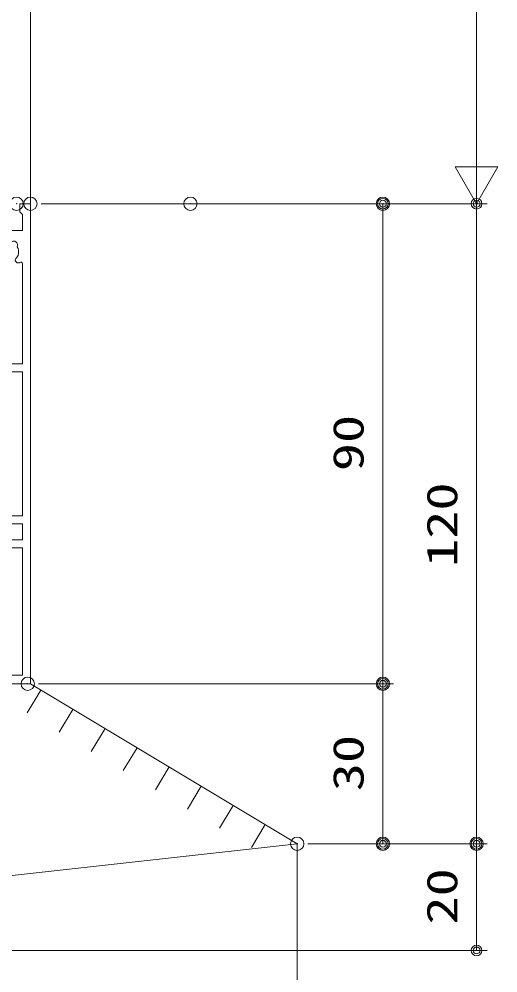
# Model space of a CAD drawing. Units: millimetres, scale not verified. Extents: x -585 to 584, y -818 to 818.
# Drawn here: x 212.8 to 302.5, y -701.2 to -522.3 of the extents above; entities that cross this region are included whole.
import ezdxf
from ezdxf.enums import TextEntityAlignment as Align

# ---------------------------------------------------------------- set-up
doc = ezdxf.new("R2010")
doc.units = ezdxf.units.MM
doc.header["$LTSCALE"] = 5
doc.header["$PDMODE"] = 32
doc.header["$PDSIZE"] = 2.5
for name, color, linetype, lineweight in [('0-0_Defpoints', 7, 'Continuous', 9), ('0-1_USERZ', 3, 'Continuous', 9), ('0-2_0', 4, 'Continuous', 9), ('0-3_YSS_ZEN', 6, 'Continuous', 9), ('0-F_X', 2, 'Continuous', 9), ('1-E_KATAZAI', 7, 'Continuous', 9)]:
    doc.layers.add(name, color=color, linetype=linetype, lineweight=lineweight)
doc.styles.add('ＭＳ ゴシック', font='')
doc.styles.get('ＭＳ ゴシック').set_extended_font_data('MS Gothic')

# ---------------------------------------------------------------- blocks, each defined once
blk = doc.blocks.new('ALW1')
at = {"layer": '0-2_0', "color": 7}
blk.add_line((0, 0), (-5, 0), dxfattribs=at)
blk.add_lwpolyline([(-1.732, -1), (0, 0), (-1.732, 1)], close=True, dxfattribs=at)
blk = doc.blocks.new('DOT1')
at = {"layer": '0-2_0', "color": 7}
blk.add_line((0, 0), (-5, 0), dxfattribs=at)
for radius in [2.5, 1.62]:
    blk.add_circle((0, 0), radius, dxfattribs=at)
blk = doc.blocks.new('TWAKU_D')
at = {"layer": '1-E_KATAZAI'}
for p, q in [((-10, 0), (-10, -7.5)), ((0, 0), (-10, 0)), ((0, -450.01), (0, 0)), ((-7.5, -10), (-10, -7.5)), ((-7.5, -10), (-7.5, -25)), ((-29.21, -44.59), (-28.95, -44.02)), ((-28.86, -46.56), (-29.21, -44.59)), ((-14.25, -53.5), (-12.25, -55.5)), ((-11.48, -48.53), (-11.93, -48.98)), ((-11.14, -46.56), (-11.48, -48.53)), ((-31.5, -55.5), (-27.75, -55.5)), ((-12.25, -55.5), (-10.43, -55.5)), ((-7.5, -56.14), (-7.5, -150)), ((-7.5, -150), (-37.5, -150)), ((-37.5, -150), (-37.5, -160)), ((-37.5, -160), (-30, -160)), ((-27.5, -157.5), (-30, -160)), ((-27.5, -157.5), (-7.5, -157.5)), ((-7.5, -157.5), (-7.5, -292.5)), ((-50, -315), (-50, -345)), ((-7.5, -322.5), (-42.5, -322.5)), ((-42.5, -322.5), (-42.5, -350.78)), ((-7.5, -442.01), (-7.5, -322.5)), ((-50, -345), (-315, -415.67)), ((-42.5, -350.78), (-60.67, -355.63)), ((-95.76, -364.99), (-166.5, -383.85)), ((-166.5, -442.01), (-166.5, -383.85)), ((-174, -385.85), (-235.67, -402.29)), ((-174, -385.85), (-174, -462.5)), ((-325, -418.33), (-350, -425)), ((-270.76, -411.65), (-342.42, -430.76)), ((-350, -425), (-350, -475)), ((-342.5, -430.82), (-342.5, -462.5)), ((-166, -450.01), (-125, -450.01)), ((-30, -450.01), (0, -450.01)), ((-342.5, -462.5), (-174, -462.5))]:
    blk.add_line(p, q, dxfattribs=at)
for points in [[(-7.5, -25), (-40, -25), (-40, -75), (-34, -75), (-34, -58)], [(-27.75, -55.5), (-25.75, -53.5), (-25.75, -52.81), (-26.34, -51.39)], [(-13.66, -51.39), (-14.25, -52.81), (-14.25, -53.5)], [(-7.5, -292.5), (-35, -292.5), (-35, -300), (-7.5, -300), (-7.5, -315), (-50, -315)], [(-306, -377.5), (-306, -327.5), (-302.5, -325), (-302.5, -317.5), (-315, -317.5), (-315, -367.5)], [(-315, -367.5), (-325, -367.5), (-325, -418.61)], [(-66.15, -374.14), (-65.84, -373.59), (-66.01, -371.59)], [(-315, -416.05), (-315, -377.5), (-306, -377.5)], [(-79.49, -380.19), (-78.55, -381.41), (-78.37, -382.09), (-79.8, -384.54), (-83.98, -385.66)], [(-83.18, -376.17), (-82.34, -377.99), (-81.79, -378.31)], [(-60.59, -379.42), (-64.78, -380.54), (-67.23, -379.12), (-67.41, -378.44), (-67.21, -376.92)], [(-241.15, -420.8), (-240.84, -420.25), (-241.01, -418.26)], [(-254.49, -426.86), (-253.55, -428.08), (-253.37, -428.75), (-254.8, -431.21), (-258.98, -432.32)], [(-258.18, -422.84), (-257.34, -424.65), (-256.79, -424.98)], [(-235.59, -426.09), (-239.78, -427.2), (-242.23, -425.78), (-242.41, -425.11), (-242.21, -423.58)], [(-122.5, -447.51), (-122.5, -445.16), (-127.96, -442.01), (-166.5, -442.01)], [(-7.5, -442.01), (-27.04, -442.01), (-32.5, -445.16), (-32.5, -447.51)], [(-350, -475), (-342.5, -475), (-342.5, -470), (-175, -470), (-175, -525), (-166, -525), (-166, -450.01)]]:
    blk.add_lwpolyline(points, dxfattribs=at)
for centre, radius, start, end in [((-24.3, -38.86), 3.75, 45.95278, 204.04722), ((-15.7, -38.86), 3.75, 335.95278, 134.04722), ((-20, -45), 9, 149.14685, 173.7398), ((-20, -45), 9, 79.14685, 100.85315), ((-20, -45), 9, 350, 30.85315), ((-20, -45), 9, 190, 225.20717), ((-20, -45), 9, 314.79283, 333.7398), ((-31.5, -58), 2.5, 90, 180), ((-22.5, -45), 16, 318.9855, 320.48256), ((-9, -56.14), 1.5, 359.99998, 140.48256), ((-59.64, -359.49), 4, 104.93141, 219.96007), ((-94.73, -368.85), 4, 349.90274, 104.93141), ((-80.76, -367.52), 3.76, 60.88419, 218.97862), ((-75, -372.37), 9.02, 94.07826, 115.78456), ((-72.42, -365.3), 3.76, 350.88419, 148.97862), ((-75, -372.37), 9.02, 4.93141, 45.78456), ((-75, -372.37), 16.04, 333.91691, 39.96007), ((-75, -372.37), 16.04, 169.90274, 235.94591), ((-75, -372.37), 9.02, 164.07826, 204.93141), ((-75, -372.37), 9.02, 329.72424, 348.6712), ((-75, -372.37), 9.02, 221.19161, 240.13857), ((-234.64, -406.16), 4, 104.93141, 219.96007), ((-255.76, -414.19), 3.76, 60.88419, 218.97862), ((-250, -419.03), 9.02, 94.07826, 115.78456), ((-247.42, -411.97), 3.76, 350.88419, 148.97862), ((-250, -419.03), 16.04, 333.91691, 39.96007), ((-269.73, -415.52), 4, 349.90274, 104.93141), ((-250, -419.03), 16.04, 169.90274, 235.94591), ((-250, -419.03), 9.02, 164.07826, 204.93141), ((-250, -419.03), 9.02, 4.93141, 45.78456), ((-250, -419.03), 9.02, 221.19161, 240.13857), ((-250, -419.03), 9.02, 329.72424, 348.6712), ((-125, -447.51), 2.5, 270, 0), ((-30, -447.51), 2.5, 180, 270)]:
    blk.add_arc(centre, radius, start, end, dxfattribs=at)

msp = doc.modelspace()

# ---------------------------------------------------------------- linework, layer by layer
at = {"layer": '0-0_Defpoints'}
for p in [(212.297, -556.951), (214.886, -556.951), (244.886, -556.951), (280.945, -556.951), (214.386, -646.953), (280.945, -646.953), (264.886, -676.951), (280.945, -676.951), (298.504, -676.951)]:
    msp.add_point(p, dxfattribs=at)
at = {"layer": '0-1_USERZ'}
for p, q in [((214.886, -231.951), (214.886, -557.451)), ((246.886, -556.951), (282.945, -556.951)), ((282.945, -556.951), (300.504, -556.951)), ((280.945, -558.951), (280.945, -644.953)), ((298.504, -558.951), (298.504, -674.951)), ((216.386, -646.953), (282.945, -646.953)), ((216.386, -646.953), (282.945, -646.953)), ((280.945, -648.953), (280.945, -674.951)), ((266.886, -676.951), (300.504, -676.951)), ((266.886, -676.951), (282.945, -676.951)), ((266.886, -676.951), (300.504, -676.951)), ((298.504, -694.951), (298.504, -678.951)), ((86.886, -696.951), (300.504, -696.951))]:
    msp.add_line(p, q, dxfattribs=at)
msp.add_lwpolyline([(264.885, -771.459), (84.885, -771.459), (84.885, -696.951), (264.886, -676.951)], close=True, dxfattribs=at)
at = {"layer": '0-1_USERZ', "color": 7}
msp.add_lwpolyline([(84.886, -771.458), (84.886, -696.951), (264.886, -676.951), (264.886, -771.458)], dxfattribs=at)
at = {"layer": '0-3_YSS_ZEN'}
for p, q in [((298.504, -536.951), (298.504, -251.953)), ((216.886, -556.951), (300.504, -556.951))]:
    msp.add_line(p, q, dxfattribs=at)
at = {"layer": '0-F_X', "color": 3}
for p, q in [((264.886, -676.951), (214.886, -646.953)), ((216.866, -648.14), (214.294, -652.428)), ((222.868, -651.742), (220.296, -656.029)), ((228.871, -655.343), (226.299, -659.631)), ((234.874, -658.944), (232.301, -663.232)), ((240.876, -662.546), (238.304, -666.833)), ((246.879, -666.147), (244.306, -670.435)), ((252.881, -669.748), (250.309, -674.036)), ((258.884, -673.35), (256.311, -677.637))]:
    msp.add_line(p, q, dxfattribs=at)

# ---------------------------------------------------------------- block references
at = {"layer": '0-1_USERZ', "xscale": 0.4, "yscale": 0.4}
for p, rotation in [((280.945, -556.951), 90), ((298.504, -556.951), 90), ((280.945, -646.953), 270), ((280.945, -646.953), 90), ((280.945, -676.951), 270), ((298.504, -676.951), 270), ((298.504, -676.951), 90), ((298.504, -696.951), 270)]:
    msp.add_blockref('DOT1', p, dxfattribs=dict(at, rotation=rotation))
at = {"layer": '0-1_USERZ', "xscale": 0.2, "yscale": 0.2}
msp.add_blockref('TWAKU_D', (214.886, -556.951), dxfattribs=at)
at = {"layer": '0-3_YSS_ZEN', "xscale": 4, "yscale": 4, "rotation": 270}
msp.add_blockref('ALW1', (298.504, -556.951), dxfattribs=at)

# ---------------------------------------------------------------- texts
at = {"layer": '0-1_USERZ', "style": 'ＭＳ ゴシック', "width": 1.35}
for s, p in [('90', (279.055, -607.095)), ('120', (296.614, -625.051)), ('30', (279.055, -667.095)), ('20', (296.614, -692.094))]:
    msp.add_text(s, height=5.755, rotation=90, dxfattribs=at).set_placement(p, align=Align.BOTTOM_LEFT)

doc.saveas('drawing.dxf')
